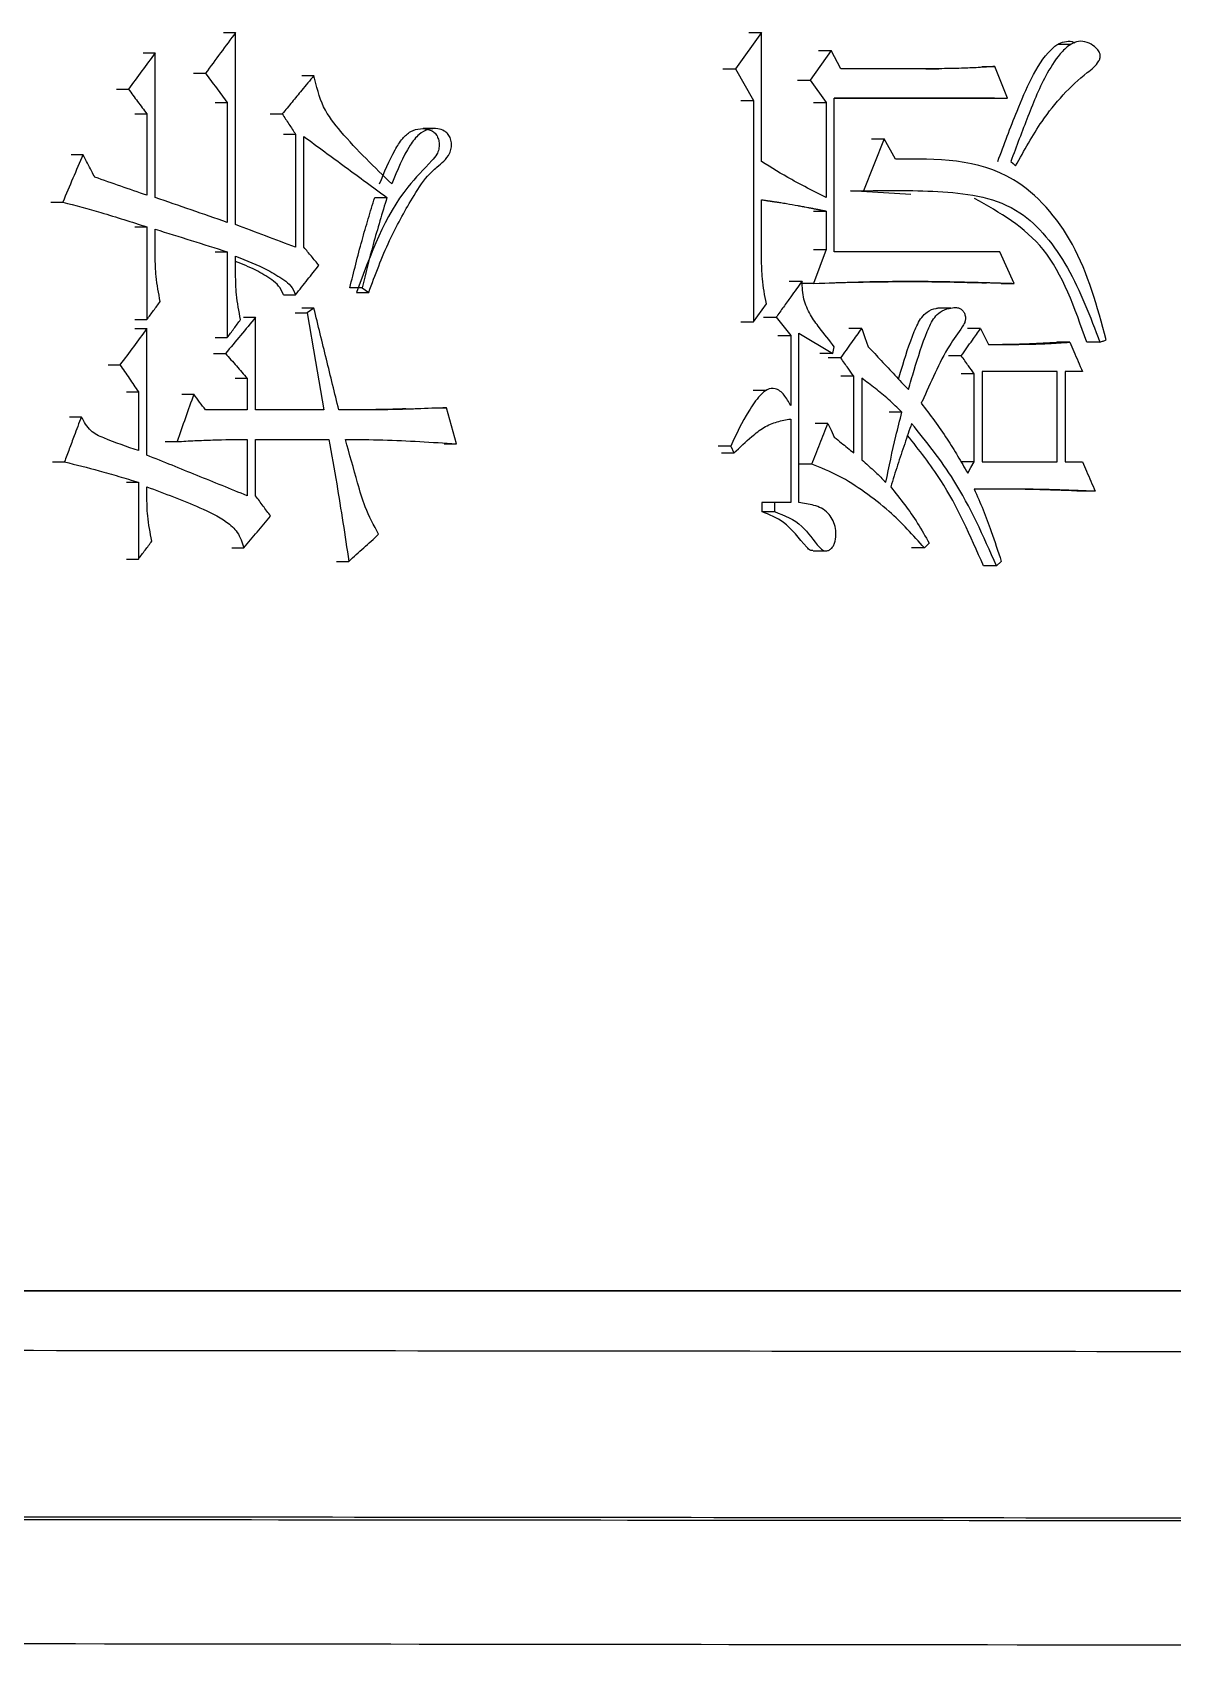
# Model space of a CAD drawing. Header units: millimetres. Extents: x 2136 to 4572, y 748 to 2471.
# Drawn here: x 3159.39 to 3164.85, y 1001.08 to 1008.87 of the extents above; entities that cross this region are included whole.
import ezdxf

# ---------------------------------------------------------------- set-up
doc = ezdxf.new("R2010")
doc.units = ezdxf.units.MM

msp = doc.modelspace()

# ---------------------------------------------------------------- linework, layer by layer
at = {"color": 7, "linetype": 'Continuous', "lineweight": 25}
for p, q in [((3160.3041, 1008.8747), (3160.3616, 1008.8747)), ((3160.3616, 1007.9552), (3160.3616, 1008.8747)), ((3162.8797, 1008.8747), (3162.7554, 1008.7016)), ((3162.819, 1008.8747), (3162.8797, 1008.8747)), ((3162.8797, 1008.2581), (3162.8797, 1008.8747)), ((3159.9199, 1008.7773), (3159.9769, 1008.7773)), ((3159.9769, 1008.085), (3159.9769, 1008.7773)), ((3163.2126, 1008.7881), (3163.1121, 1008.6475)), ((3163.1516, 1008.7881), (3163.2126, 1008.7881)), ((3163.259, 1008.7016), (3163.2126, 1008.7881)), ((3164.3613, 1008.818), (3164.2982, 1008.818)), ((3160.1603, 1008.6799), (3160.2175, 1008.6799)), ((3162.695, 1008.7016), (3162.7554, 1008.7016)), ((3162.7554, 1008.7016), (3162.8408, 1008.5501)), ((3163.7286, 1008.7016), (3163.259, 1008.7016)), ((3163.6668, 1008.7016), (3163.7286, 1008.7016)), ((3163.9346, 1008.7124), (3163.9968, 1008.7124)), ((3164.0579, 1008.561), (3163.9968, 1008.7124)), ((3159.7915, 1008.6042), (3159.8483, 1008.6042)), ((3160.6787, 1008.6692), (3160.7366, 1008.6692)), ((3163.0512, 1008.6475), (3163.1121, 1008.6475)), ((3163.1121, 1008.6475), (3163.1894, 1008.5393)), ((3160.3216, 1008.5393), (3160.3216, 1007.966)), ((3162.7803, 1008.5501), (3162.8408, 1008.5501)), ((3162.8408, 1008.5501), (3162.8408, 1007.4901)), ((3163.1284, 1008.5393), (3163.1894, 1008.5393)), ((3163.1894, 1008.5393), (3163.1894, 1008.085)), ((3163.2281, 1008.561), (3164.0579, 1008.561)), ((3163.2281, 1007.8254), (3163.2281, 1008.561)), ((3163.9954, 1008.561), (3163.2281, 1008.561)), ((3163.9957, 1008.561), (3164.0579, 1008.561)), ((3159.8798, 1008.4852), (3159.9368, 1008.4852)), ((3159.9368, 1008.4852), (3159.9368, 1008.0958)), ((3160.5275, 1008.4852), (3160.5852, 1008.4852)), ((3160.5912, 1008.3879), (3160.649, 1008.3879)), ((3160.649, 1008.3879), (3160.649, 1007.847)), ((3160.6888, 1007.847), (3160.6888, 1008.3771)), ((3161.3179, 1008.4147), (3161.259, 1008.4147)), ((3159.5744, 1008.2905), (3159.6309, 1008.2905)), ((3163.4672, 1008.3663), (3163.367, 1008.1175)), ((3163.4058, 1008.3663), (3163.4672, 1008.3663)), ((3163.5211, 1008.2689), (3163.4672, 1008.3663)), ((3159.4777, 1008.0633), (3159.5342, 1008.0633)), ((3161.0279, 1008.085), (3161.0862, 1008.085)), ((3162.8797, 1007.7929), (3162.8797, 1008.0742)), ((3163.5946, 1008.0994), (3163.3054, 1008.1175)), ((3163.3057, 1008.1175), (3163.367, 1008.1175)), ((3163.1284, 1008.0201), (3163.1894, 1008.0201)), ((3163.1894, 1008.0201), (3163.1894, 1007.8362)), ((3159.9368, 1007.9444), (3159.9368, 1007.5008)), ((3159.9769, 1007.8037), (3159.9769, 1007.9335)), ((3160.2642, 1007.8254), (3160.3216, 1007.8254)), ((3160.3216, 1007.8254), (3160.3216, 1007.4143)), ((3163.1894, 1007.8362), (3163.1276, 1007.6739)), ((3163.1284, 1007.8362), (3163.1894, 1007.8362)), ((3164.0197, 1007.8254), (3163.2281, 1007.8254)), ((3164.0885, 1007.674), (3164.0197, 1007.8254)), ((3160.3616, 1007.7172), (3160.3616, 1007.8037)), ((3163.0126, 1007.6848), (3163.0734, 1007.6848)), ((3163.1276, 1007.6739), (3163.0666, 1007.6739)), ((3164.0259, 1007.674), (3163.9571, 1007.6764)), ((3164.0262, 1007.674), (3164.0885, 1007.674)), ((3160.5908, 1007.6198), (3160.6489, 1007.6198)), ((3160.9672, 1007.6523), (3160.909, 1007.6523)), ((3160.9672, 1007.6523), (3160.999, 1007.6307)), ((3160.3999, 1007.5117), (3160.4575, 1007.5117)), ((3160.4575, 1007.0682), (3160.4575, 1007.5117)), ((3160.6469, 1007.5333), (3160.7047, 1007.5333)), ((3160.7366, 1007.5549), (3160.6787, 1007.5549)), ((3160.7366, 1007.5549), (3160.7047, 1007.5333)), ((3162.8408, 1007.4901), (3162.9029, 1007.5766)), ((3162.8888, 1007.5117), (3162.9495, 1007.5117)), ((3162.9495, 1007.5117), (3163.0192, 1007.4251)), ((3163.7851, 1007.5558), (3163.7229, 1007.5558)), ((3159.8798, 1007.4576), (3159.9368, 1007.4576)), ((3159.9368, 1006.8518), (3159.9368, 1007.4576)), ((3162.7803, 1007.4901), (3162.8408, 1007.4901)), ((3163.0579, 1007.436), (3163.2204, 1007.3386)), ((3163.3593, 1007.4576), (3163.298, 1007.4576)), ((3163.9279, 1007.4576), (3163.8659, 1007.4576)), ((3162.9584, 1007.4251), (3163.0192, 1007.4251)), ((3163.0192, 1007.4251), (3163.0192, 1007.0898)), ((3163.2204, 1007.3386), (3163.2281, 1007.3711)), ((3164.3554, 1007.3927), (3164.2928, 1007.3927)), ((3159.7514, 1007.2845), (3159.8081, 1007.2845)), ((3160.2562, 1007.3386), (3160.3136, 1007.3386)), ((3163.2204, 1007.3386), (3163.1593, 1007.3386)), ((3163.259, 1007.317), (3163.1979, 1007.317)), ((3163.836, 1007.3278), (3163.7741, 1007.3278)), ((3160.36, 1007.2196), (3160.4175, 1007.2196)), ((3160.4175, 1007.2196), (3160.4175, 1007.0682)), ((3163.3207, 1007.2304), (3163.2595, 1007.2304)), ((3163.3207, 1006.8627), (3163.3207, 1007.2304)), ((3163.3593, 1007.2196), (3163.3593, 1006.8302)), ((3163.8973, 1007.2413), (3163.8353, 1007.2413)), ((3163.8973, 1006.8194), (3163.8973, 1007.2413)), ((3164.2945, 1007.2521), (3163.9356, 1007.2521)), ((3163.9356, 1007.2521), (3163.9356, 1006.8194)), ((3164.2316, 1007.2521), (3163.9356, 1007.2521)), ((3164.2945, 1007.2521), (3164.2319, 1007.2521)), ((3164.2945, 1006.8194), (3164.2945, 1007.2521)), ((3164.4163, 1007.2521), (3164.3325, 1007.2521)), ((3164.3325, 1007.2521), (3164.3325, 1006.8194)), ((3164.4163, 1007.2521), (3164.3535, 1007.2521)), ((3159.8397, 1007.1547), (3159.8966, 1007.1547)), ((3159.8966, 1007.1547), (3159.8966, 1006.8734)), ((3160.1042, 1007.1439), (3160.1614, 1007.1439)), ((3162.9007, 1007.1611), (3162.8397, 1007.1611)), ((3160.4175, 1007.0682), (3160.2175, 1007.0682)), ((3160.7843, 1007.0682), (3160.4575, 1007.0682)), ((3161.1767, 1007.074), (3161.3122, 1007.079)), ((3161.3122, 1007.079), (3161.3712, 1007.079)), ((3163.5519, 1007.0574), (3163.4904, 1007.0574)), ((3159.5664, 1007.0358), (3159.6229, 1007.0358)), ((3163.0192, 1007.0249), (3163.0192, 1006.6247)), ((3163.1972, 1007.0033), (3163.1361, 1007.0033)), ((3160.0242, 1006.9167), (3160.0813, 1006.9167)), ((3160.4175, 1006.9275), (3160.4175, 1006.6571)), ((3160.4575, 1006.9275), (3160.8082, 1006.9275)), ((3160.4575, 1006.6571), (3160.4575, 1006.9275)), ((3160.7502, 1006.9275), (3160.8082, 1006.9275)), ((3161.3599, 1006.9059), (3161.4186, 1006.9059)), ((3162.7321, 1006.8951), (3162.6717, 1006.8951)), ((3162.7321, 1006.8951), (3162.7476, 1006.8627)), ((3159.4858, 1006.8194), (3159.5422, 1006.8194)), ((3162.6872, 1006.8627), (3162.7476, 1006.8627)), ((3163.8973, 1006.8194), (3163.8353, 1006.8194)), ((3163.9356, 1006.8194), (3164.2945, 1006.8194)), ((3164.3325, 1006.8194), (3164.4163, 1006.8194)), ((3159.8966, 1006.722), (3159.8966, 1006.3542)), ((3159.9368, 1006.6571), (3159.9368, 1006.7004)), ((3164.4771, 1006.6788), (3164.4143, 1006.6788)), ((3162.8806, 1006.6247), (3162.8806, 1006.5814)), ((3162.8806, 1006.5814), (3162.9417, 1006.5814)), ((3162.9417, 1006.6247), (3162.881, 1006.6247)), ((3162.9417, 1006.6247), (3162.9417, 1006.5814)), ((3163.0192, 1006.6247), (3162.9417, 1006.6247)), ((3163.6595, 1006.4083), (3163.6825, 1006.43)), ((3160.344, 1006.4083), (3160.4015, 1006.4083)), ((3160.8455, 1006.3434), (3160.9036, 1006.3434)), ((3163.1263, 1006.3937), (3163.1877, 1006.3937)), ((3164.0044, 1006.3218), (3164.0274, 1006.3434)), ((3164.0044, 1006.3218), (3163.942, 1006.3218))]:
    msp.add_line(p, q, dxfattribs=at)
at = {"color": 7, "linetype": 'Continuous', "lineweight": 25, "flags": 128}
for points in [[(3160.2642, 1008.5393), (3160.2927, 1008.5393), (3160.3216, 1008.5393)], [(3164.0733, 1008.258), (3164.0847, 1008.2472), (3164.0962, 1008.2364)], [(3159.8798, 1007.9444), (3159.8959, 1007.9444), (3159.9122, 1007.9444), (3159.9368, 1007.9444)], [(3160.9407, 1007.6307), (3160.955, 1007.6307), (3160.9697, 1007.6307), (3160.9843, 1007.6307), (3160.999, 1007.6307)], [(3160.7047, 1007.5333), (3160.7445, 1007.3007), (3160.7843, 1007.0682)], [(3159.8798, 1007.5008), (3159.894, 1007.5008), (3159.9085, 1007.5008), (3159.9368, 1007.5008)], [(3163.0579, 1006.6247), (3163.0579, 1007.0303), (3163.0579, 1007.436)], [(3163.3593, 1007.4576), (3163.3747, 1007.4143), (3163.3901, 1007.3711)], [(3163.9279, 1007.4576), (3163.947, 1007.4197), (3163.9662, 1007.3819)], [(3160.2642, 1007.4143), (3160.2785, 1007.4143), (3160.293, 1007.4143), (3160.3216, 1007.4143)], [(3164.4999, 1007.3927), (3164.4742, 1007.3927), (3164.4555, 1007.3927), (3164.437, 1007.3927)], [(3161.4186, 1006.9059), (3161.3949, 1006.9924), (3161.3712, 1007.079)], [(3163.1972, 1007.0033), (3163.2126, 1006.9708), (3163.2281, 1006.9384)], [(3163.8666, 1006.7653), (3163.882, 1006.7923), (3163.8973, 1006.8194)], [(3163.1198, 1006.8086), (3163.1044, 1006.8086), (3163.0889, 1006.8086), (3163.0589, 1006.8086)], [(3159.8397, 1006.722), (3159.8541, 1006.722), (3159.8688, 1006.722), (3159.8966, 1006.722)], [(3159.8397, 1006.3542), (3159.8539, 1006.3542), (3159.8683, 1006.3542), (3159.8966, 1006.3542)], [(3163.6595, 1006.4083), (3163.6369, 1006.4083), (3163.6172, 1006.4083), (3163.5978, 1006.4083)]]:
    msp.add_lwpolyline(points, dxfattribs=at)
at = {"color": 7, "linetype": 'Continuous', "lineweight": 25}
for points, knots in [([(3160.3616, 1008.8747), (3160.3376, 1008.8422), (3160.2896, 1008.7773), (3160.2415, 1008.7124), (3160.2175, 1008.6799)], [0, 0, 0, 0, 0.5, 1, 1, 1, 1]), ([(3159.9769, 1008.7773), (3159.9555, 1008.7484), (3159.9127, 1008.6908), (3159.8698, 1008.6331), (3159.8483, 1008.6042)], [0, 0, 0, 0, 0.5, 1, 1, 1, 1]), ([(3164.0108, 1008.258), (3164.0407, 1008.3387), (3164.0909, 1008.4737), (3164.1694, 1008.6577), (3164.2371, 1008.7712), (3164.3008, 1008.8228), (3164.3385, 1008.8347), (3164.3653, 1008.8336), (3164.3774, 1008.8261), (3164.3788, 1008.8252)], [0, 0, 0, 0, 0.340614, 0.570086, 0.802719, 0.875052, 0.933763, 0.992662, 1, 1, 1, 1]), ([(3164.0962, 1008.2364), (3164.1366, 1008.3097), (3164.2316, 1008.4822), (3164.375, 1008.6376), (3164.4836, 1008.7167), (3164.4996, 1008.7494), (3164.5017, 1008.7608), (3164.5004, 1008.7723), (3164.4942, 1008.7865), (3164.4775, 1008.8065), (3164.4479, 1008.8259), (3164.4082, 1008.8368), (3164.3622, 1008.8231), (3164.3044, 1008.7735), (3164.2287, 1008.6564), (3164.1538, 1008.4737), (3164.1002, 1008.3301), (3164.0733, 1008.258)], [0, 0, 0, 0, 0.163724, 0.385241, 0.440262, 0.448909, 0.455116, 0.461357, 0.469621, 0.484499, 0.514444, 0.547094, 0.577932, 0.622921, 0.7083, 0.85364, 1, 1, 1, 1]), ([(3160.2175, 1008.6799), (3160.2349, 1008.6565), (3160.2696, 1008.6096), (3160.3042, 1008.5628), (3160.3216, 1008.5393)], [0, 0, 0, 0, 0.499999, 1, 1, 1, 1]), ([(3163.9968, 1008.7124), (3163.9702, 1008.7106), (3163.9172, 1008.7068), (3163.8278, 1008.7029), (3163.7649, 1008.7021), (3163.7286, 1008.7016)], [0, 0, 0, 0, 0.29749, 0.594994, 1, 1, 1, 1]), ([(3159.8483, 1008.6042), (3159.8631, 1008.5844), (3159.8926, 1008.5447), (3159.922, 1008.5051), (3159.9368, 1008.4852)], [0, 0, 0, 0, 0.499999, 1, 1, 1, 1]), ([(3160.7366, 1008.6692), (3160.7171, 1008.6455), (3160.6822, 1008.603), (3160.6317, 1008.5417), (3160.6007, 1008.5041), (3160.5852, 1008.4852)], [0, 0, 0, 0, 0.386049, 0.693024, 1, 1, 1, 1]), ([(3161.11, 1008.1499), (3161.0269, 1008.23), (3160.9107, 1008.3419), (3160.7735, 1008.5143), (3160.749, 1008.6171), (3160.7366, 1008.6691)], [0, 0, 0, 0, 0.553442, 0.773992, 1, 1, 1, 1]), ([(3160.5852, 1008.4852), (3160.5958, 1008.469), (3160.6171, 1008.4366), (3160.6383, 1008.4041), (3160.649, 1008.3879)], [0, 0, 0, 0, 0.499999, 1, 1, 1, 1]), ([(3160.6888, 1008.3771), (3160.7551, 1008.3284), (3160.8878, 1008.231), (3161.0201, 1008.1337), (3161.0862, 1008.085)], [0, 0, 0, 0, 0.5, 1, 1, 1, 1]), ([(3161.0513, 1008.1499), (3161.0737, 1008.2058), (3161.1046, 1008.2829), (3161.1575, 1008.3658), (3161.1988, 1008.4041), (3161.2442, 1008.4173), (3161.282, 1008.4134), (3161.3081, 1008.401), (3161.3239, 1008.3851), (3161.3334, 1008.3647), (3161.3374, 1008.3409), (3161.3353, 1008.3155), (3161.3242, 1008.2867), (3161.2715, 1008.2286), (3161.0981, 1008.0567), (3161.0082, 1007.814), (3160.9404, 1007.6307)], [0, 0, 0, 0, 0.133499, 0.184051, 0.225722, 0.267722, 0.304937, 0.324851, 0.341374, 0.357927, 0.374455, 0.392764, 0.411749, 0.441496, 0.578283, 1, 1, 1, 1]), ([(3160.999, 1007.6307), (3161.0302, 1007.7147), (3161.0891, 1007.8727), (3161.19, 1008.0541), (3161.2651, 1008.1747), (3161.3208, 1008.2278), (3161.359, 1008.2585), (3161.3846, 1008.2878), (3161.3953, 1008.3202), (3161.3962, 1008.3471), (3161.39, 1008.3724), (3161.3773, 1008.3922), (3161.3568, 1008.4073), (3161.3248, 1008.4165), (3161.2823, 1008.4142), (3161.2347, 1008.3875), (3161.1701, 1008.3017), (3161.1356, 1008.2146), (3161.11, 1008.1499)], [0, 0, 0, 0, 0.197624, 0.371591, 0.471167, 0.521337, 0.556787, 0.592598, 0.61138, 0.630161, 0.649113, 0.666951, 0.682877, 0.711545, 0.752921, 0.793459, 0.846543, 1, 1, 1, 1]), ([(3159.6309, 1008.2905), (3159.6148, 1008.2527), (3159.5826, 1008.1769), (3159.5503, 1008.1012), (3159.5342, 1008.0633)], [0, 0, 0, 0, 0.499999, 1, 1, 1, 1]), ([(3159.6874, 1008.1823), (3159.678, 1008.2004), (3159.6592, 1008.2364), (3159.6404, 1008.2725), (3159.6309, 1008.2905)], [0, 0, 0, 0, 0.499998, 1, 1, 1, 1]), ([(3163.1894, 1008.085), (3163.1554, 1008.1022), (3163.1171, 1008.1216), (3163.0619, 1008.1504), (3162.9916, 1008.1874), (3162.9274, 1008.2279), (3162.8797, 1008.2581)], [0, 0, 0, 0, 0.3251759, 0.3658227, 0.5284141, 1, 1, 1, 1]), ([(3164.5302, 1007.4035), (3164.4865, 1007.5629), (3164.4014, 1007.8733), (3164.0449, 1008.2732), (3163.7184, 1008.2705), (3163.5211, 1008.2689)], [0, 0, 0, 0, 0.294377, 0.5735664, 1, 1, 1, 1]), ([(3159.9368, 1008.0958), (3159.8952, 1008.1102), (3159.8122, 1008.1391), (3159.729, 1008.1679), (3159.6874, 1008.1823)], [0, 0, 0, 0, 0.4999992, 1, 1, 1, 1]), ([(3159.5342, 1008.0633), (3159.5953, 1008.047), (3159.6934, 1008.0208), (3159.8272, 1007.9795), (3159.9002, 1007.9561), (3159.9368, 1007.9444)], [0, 0, 0, 0, 0.452168, 0.726066, 1, 1, 1, 1]), ([(3160.3216, 1007.966), (3160.2642, 1007.9858), (3160.1495, 1008.0255), (3160.0344, 1008.0652), (3159.9769, 1008.085)], [0, 0, 0, 0, 0.5000002, 1, 1, 1, 1]), ([(3160.9087, 1007.6523), (3160.9274, 1007.7284), (3160.9547, 1007.8394), (3160.9966, 1007.9827), (3161.0173, 1008.0509), (3161.0276, 1008.085)], [0, 0, 0, 0, 0.5221196, 0.7610345, 1, 1, 1, 1]), ([(3161.0862, 1008.085), (3161.0749, 1008.0478), (3161.0524, 1007.9733), (3161.0107, 1007.8298), (3160.9843, 1007.722), (3160.9672, 1007.6523)], [0, 0, 0, 0, 0.260983, 0.521979, 1, 1, 1, 1]), ([(3162.8797, 1008.0742), (3162.8819, 1008.0739), (3162.8865, 1008.0732), (3162.8922, 1008.0724), (3162.8979, 1008.0716), (3162.9024, 1008.0709), (3162.907, 1008.0702), (3162.9115, 1008.0696), (3162.9161, 1008.0689), (3162.9218, 1008.0681), (3162.9263, 1008.0674), (3162.932, 1008.0666), (3162.9377, 1008.0657), (3162.9445, 1008.0647), (3162.9514, 1008.0637), (3162.9582, 1008.0626), (3162.965, 1008.0616), (3162.9787, 1008.0595), (3163.0082, 1008.0547), (3163.0377, 1008.0495), (3163.0603, 1008.0454), (3163.0694, 1008.0437), (3163.0784, 1008.042), (3163.0897, 1008.0398), (3163.0988, 1008.0381), (3163.1078, 1008.0364), (3163.1146, 1008.035), (3163.1202, 1008.0339), (3163.1259, 1008.0328), (3163.1304, 1008.0319), (3163.1349, 1008.031), (3163.1394, 1008.0301), (3163.1439, 1008.0292), (3163.1496, 1008.0281), (3163.1541, 1008.0272), (3163.1597, 1008.0261), (3163.1642, 1008.0252), (3163.1688, 1008.0243), (3163.1733, 1008.0234), (3163.1778, 1008.0224), (3163.1836, 1008.0213), (3163.1871, 1008.0206), (3163.1894, 1008.0201)], [0, 0, 0, 0, 0.0219516, 0.0439031, 0.0548788, 0.0768302, 0.0878059, 0.0987817, 0.1207331, 0.1317088, 0.1536602, 0.164636, 0.1865874, 0.2085388, 0.2304903, 0.2524417, 0.2743931, 0.2963446, 0.3841508, 0.5597666, 0.581718, 0.6036694, 0.6475723, 0.6695238, 0.7134267, 0.7353781, 0.7573295, 0.779281, 0.7902567, 0.8122081, 0.8231838, 0.8341595, 0.856111, 0.8670867, 0.8890381, 0.9000138, 0.9219653, 0.932941, 0.9439167, 0.9658681, 0.9768438, 1, 1, 1, 1]), ([(3163.367, 1008.1175), (3163.4929, 1008.119), (3163.7444, 1008.1222), (3164.1124, 1008.0703), (3164.3623, 1007.755), (3164.4534, 1007.5151), (3164.4999, 1007.3927)], [0, 0, 0, 0, 0.273656, 0.546764, 0.768873, 1, 1, 1, 1]), ([(3164.4368, 1007.3927), (3164.3793, 1007.556), (3164.2677, 1007.8727), (3164.02, 1008.0126), (3163.8999, 1008.0804)], [0, 0, 0, 0, 0.515406, 1, 1, 1, 1]), ([(3159.9769, 1007.9335), (3160.0344, 1007.9155), (3160.1495, 1007.8795), (3160.2642, 1007.8434), (3160.3216, 1007.8254)], [0, 0, 0, 0, 0.5, 1, 1, 1, 1]), ([(3160.649, 1007.847), (3160.6011, 1007.865), (3160.5054, 1007.9011), (3160.4095, 1007.9372), (3160.3616, 1007.9552)], [0, 0, 0, 0, 0.5, 1, 1, 1, 1]), ([(3160.7605, 1007.7605), (3160.7485, 1007.7749), (3160.7246, 1007.8037), (3160.7007, 1007.8326), (3160.6888, 1007.847)], [0, 0, 0, 0, 0.500001, 1, 1, 1, 1]), ([(3160.001, 1007.5874), (3159.993, 1007.6271), (3159.9787, 1007.6983), (3159.9775, 1007.7714), (3159.9769, 1007.8037)], [0, 0, 0, 0, 0.558835, 1, 1, 1, 1]), ([(3160.3616, 1007.8037), (3160.4138, 1007.7835), (3160.4936, 1007.7527), (3160.5799, 1007.7009), (3160.6284, 1007.6641), (3160.642, 1007.6347), (3160.6489, 1007.6198)], [0, 0, 0, 0, 0.494008, 0.754052, 0.875824, 1, 1, 1, 1]), ([(3160.5908, 1007.6198), (3160.584, 1007.6347), (3160.5704, 1007.6641), (3160.5219, 1007.7008), (3160.4541, 1007.7424), (3160.3941, 1007.766), (3160.3616, 1007.7788)], [0, 0, 0, 0, 0.152424, 0.301831, 0.620832, 1, 1, 1, 1]), ([(3160.6489, 1007.6198), (3160.6585, 1007.6319), (3160.6776, 1007.656), (3160.7148, 1007.7029), (3160.7424, 1007.7377), (3160.7605, 1007.7605)], [0, 0, 0, 0, 0.257094, 0.514188, 1, 1, 1, 1]), ([(3162.9029, 1007.5766), (3162.8952, 1007.6163), (3162.8814, 1007.6875), (3162.8802, 1007.7607), (3162.8797, 1007.7929)], [0, 0, 0, 0, 0.558835, 1, 1, 1, 1]), ([(3160.3855, 1007.5009), (3160.3776, 1007.5406), (3160.3634, 1007.6118), (3160.3621, 1007.6849), (3160.3616, 1007.7172)], [0, 0, 0, 0, 0.558835, 1, 1, 1, 1]), ([(3163.0734, 1007.6848), (3163.0556, 1007.6598), (3163.026, 1007.6185), (3162.9847, 1007.5608), (3162.9612, 1007.5281), (3162.9495, 1007.5117)], [0, 0, 0, 0, 0.432628, 0.7163138, 1, 1, 1, 1]), ([(3163.2281, 1007.3711), (3163.2042, 1007.401), (3163.1646, 1007.4503), (3163.1117, 1007.5223), (3163.0777, 1007.5981), (3163.0749, 1007.6556), (3163.0734, 1007.6848)], [0, 0, 0, 0, 0.334385, 0.552202, 0.773272, 1, 1, 1, 1]), ([(3163.1276, 1007.6739), (3163.1999, 1007.6765), (3163.3446, 1007.6817), (3163.5069, 1007.6845), (3163.5991, 1007.6844), (3163.6216, 1007.6843), (3163.6284, 1007.6843), (3163.6351, 1007.6842), (3163.6419, 1007.6842), (3163.6486, 1007.6841), (3163.6576, 1007.6841), (3163.6666, 1007.684), (3163.6756, 1007.6839), (3163.6823, 1007.6838), (3163.6891, 1007.6838), (3163.6958, 1007.6837), (3163.7026, 1007.6836), (3163.7093, 1007.6835), (3163.7183, 1007.6834), (3163.7273, 1007.6832), (3163.7362, 1007.6831), (3163.743, 1007.683), (3163.7497, 1007.6829), (3163.7565, 1007.6828), (3163.7632, 1007.6826), (3163.7699, 1007.6825), (3163.7767, 1007.6824), (3163.7834, 1007.6822), (3163.7924, 1007.6821), (3163.8013, 1007.6819), (3163.8103, 1007.6817), (3163.817, 1007.6815), (3163.8238, 1007.6814), (3163.8305, 1007.6812), (3163.8372, 1007.6811), (3163.844, 1007.6809), (3163.8529, 1007.6807), (3163.8619, 1007.6805), (3163.8709, 1007.6803), (3163.8776, 1007.6801), (3163.8843, 1007.6799), (3163.891, 1007.6798), (3163.8977, 1007.6796), (3163.9045, 1007.6794), (3163.9112, 1007.6792), (3163.9179, 1007.679), (3163.9269, 1007.6788), (3163.9358, 1007.6785), (3163.9448, 1007.6783), (3163.9515, 1007.6781), (3163.9582, 1007.6779), (3163.9649, 1007.6777), (3163.9716, 1007.6775), (3163.9784, 1007.6773), (3163.9873, 1007.677), (3163.9963, 1007.6768), (3164.0052, 1007.6765), (3164.0119, 1007.6763), (3164.0186, 1007.6761), (3164.0253, 1007.6759), (3164.032, 1007.6757), (3164.0388, 1007.6755), (3164.0455, 1007.6753), (3164.0544, 1007.675), (3164.0633, 1007.6747), (3164.0723, 1007.6745), (3164.0799, 1007.6742), (3164.0853, 1007.6741), (3164.0885, 1007.674)], [0, 0, 0, 0, 0.2246902, 0.4493888, 0.5055613, 0.5125828, 0.5196044, 0.5266259, 0.5336475, 0.540669, 0.5476905, 0.5617336, 0.5687552, 0.5757767, 0.5827982, 0.5898198, 0.5968413, 0.6038628, 0.6108844, 0.6249275, 0.631949, 0.6389705, 0.6459921, 0.6530136, 0.6600352, 0.6670567, 0.6740782, 0.6810998, 0.6881213, 0.7021644, 0.7091859, 0.7162075, 0.723229, 0.7302506, 0.7372721, 0.7442936, 0.7513152, 0.7653583, 0.7723798, 0.7794013, 0.7864229, 0.7934444, 0.800466, 0.8074875, 0.814509, 0.8215306, 0.8285521, 0.8425952, 0.8496167, 0.8566383, 0.8636598, 0.8706814, 0.8777029, 0.8847244, 0.891746, 0.9057891, 0.9128106, 0.9198321, 0.9268537, 0.9338752, 0.9408967, 0.9479183, 0.9549398, 0.9619614, 0.9760044, 0.983026, 0.9900475, 1, 1, 1, 1]), ([(3163.2039, 1007.6766), (3163.2126, 1007.6769), (3163.2908, 1007.6794), (3163.5439, 1007.6842), (3163.7633, 1007.6814), (3163.887, 1007.6785), (3163.9326, 1007.6773), (3163.9511, 1007.6768), (3163.9567, 1007.6766), (3163.957, 1007.6766), (3163.9572, 1007.6766)], [0, 0, 0, 0, 0.05514, 0.498585, 0.766188, 0.892547, 0.95596, 0.964089, 0.972518, 1, 1, 1, 1]), ([(3159.9368, 1007.5008), (3159.9475, 1007.5153), (3159.9689, 1007.5441), (3159.9903, 1007.573), (3160.001, 1007.5874)], [0, 0, 0, 0, 0.5, 1, 1, 1, 1]), ([(3160.4575, 1007.5117), (3160.4335, 1007.4828), (3160.3856, 1007.4251), (3160.3376, 1007.3674), (3160.3136, 1007.3386)], [0, 0, 0, 0, 0.5, 1, 1, 1, 1]), ([(3160.8559, 1007.0682), (3160.8361, 1007.1493), (3160.7963, 1007.3116), (3160.7565, 1007.4738), (3160.7366, 1007.5549)], [0, 0, 0, 0, 0.5, 1, 1, 1, 1]), ([(3163.5355, 1007.2159), (3163.5398, 1007.2304), (3163.5623, 1007.3077), (3163.5946, 1007.4089), (3163.6373, 1007.5042), (3163.6752, 1007.5423), (3163.7031, 1007.5528), (3163.7205, 1007.555), (3163.7226, 1007.5553)], [0, 0, 0, 0, 0.106522, 0.565835, 0.752734, 0.847216, 0.981134, 1, 1, 1, 1]), ([(3163.5827, 1007.1655), (3163.5918, 1007.1969), (3163.6192, 1007.291), (3163.6566, 1007.4091), (3163.6994, 1007.504), (3163.7374, 1007.5427), (3163.7731, 1007.5539), (3163.8041, 1007.5596), (3163.8251, 1007.5569), (3163.8395, 1007.5484), (3163.8495, 1007.5353), (3163.8554, 1007.5192), (3163.8564, 1007.5022), (3163.8519, 1007.4834), (3163.8248, 1007.4418), (3163.743, 1007.3301), (3163.6894, 1007.1961), (3163.6454, 1007.1035), (3163.6441, 1007.1007)], [0, 0, 0, 0, 0.09118, 0.273688, 0.348082, 0.385671, 0.439079, 0.473308, 0.494951, 0.511315, 0.527714, 0.54364, 0.558961, 0.57304, 0.596062, 0.704689, 0.991099, 1, 1, 1, 1]), ([(3159.9368, 1007.4576), (3159.9153, 1007.4287), (3159.8725, 1007.371), (3159.8296, 1007.3133), (3159.8081, 1007.2845)], [0, 0, 0, 0, 0.5, 1, 1, 1, 1]), ([(3160.3216, 1007.4143), (3160.3322, 1007.4287), (3160.3536, 1007.4576), (3160.3749, 1007.4864), (3160.3855, 1007.5009)], [0, 0, 0, 0, 0.5, 1, 1, 1, 1]), ([(3163.259, 1007.317), (3163.2679, 1007.3295), (3163.2857, 1007.3544), (3163.3191, 1007.4013), (3163.3437, 1007.4357), (3163.3593, 1007.4576)], [0, 0, 0, 0, 0.266242, 0.532485, 1, 1, 1, 1]), ([(3163.836, 1007.3278), (3163.8448, 1007.3403), (3163.8625, 1007.3652), (3163.8932, 1007.4085), (3163.915, 1007.4393), (3163.9279, 1007.4576)], [0, 0, 0, 0, 0.2884292, 0.5768584, 1, 1, 1, 1]), ([(3163.3901, 1007.3711), (3163.411, 1007.3488), (3163.4536, 1007.3034), (3163.5177, 1007.2349), (3163.561, 1007.1886), (3163.5827, 1007.1655)], [0, 0, 0, 0, 0.32488, 0.66244, 1, 1, 1, 1]), ([(3163.966, 1007.3822), (3163.9886, 1007.3822), (3164.0544, 1007.3822), (3164.1632, 1007.3855), (3164.2494, 1007.3903), (3164.2925, 1007.3927)], [0, 0, 0, 0, 0.2062791, 0.6030627, 1, 1, 1, 1]), ([(3163.9662, 1007.3819), (3164.0095, 1007.3818), (3164.0554, 1007.3817), (3164.104, 1007.3822), (3164.1121, 1007.3823), (3164.1202, 1007.3824), (3164.1283, 1007.3825), (3164.1351, 1007.3826), (3164.1418, 1007.3827), (3164.1472, 1007.3828), (3164.154, 1007.3829), (3164.1607, 1007.3831), (3164.1715, 1007.3833), (3164.1823, 1007.3836), (3164.1931, 1007.3839), (3164.2012, 1007.3841), (3164.2093, 1007.3844), (3164.2201, 1007.3848), (3164.2295, 1007.3852), (3164.2389, 1007.3856), (3164.2443, 1007.3858), (3164.2511, 1007.3861), (3164.2578, 1007.3865), (3164.2686, 1007.387), (3164.2793, 1007.3876), (3164.2928, 1007.3884), (3164.3036, 1007.3891), (3164.317, 1007.39), (3164.3278, 1007.3908), (3164.3414, 1007.3917), (3164.3498, 1007.3923), (3164.3554, 1007.3927)], [0, 0, 0, 0, 0.332695, 0.353489, 0.374282, 0.395075, 0.415869, 0.436662, 0.447059, 0.467852, 0.478249, 0.499042, 0.519836, 0.561422, 0.582216, 0.603009, 0.623803, 0.644596, 0.686183, 0.69658, 0.717373, 0.72777, 0.748563, 0.769356, 0.810943, 0.831737, 0.873323, 0.894117, 0.935704, 0.956497, 1, 1, 1, 1]), ([(3164.3554, 1007.3927), (3164.3618, 1007.378), (3164.3751, 1007.3472), (3164.3954, 1007.3003), (3164.4093, 1007.2682), (3164.4163, 1007.2521)], [0, 0, 0, 0, 0.313727, 0.656864, 1, 1, 1, 1]), ([(3164.4999, 1007.3927), (3164.5049, 1007.3945), (3164.5151, 1007.3981), (3164.5252, 1007.4017), (3164.5302, 1007.4035)], [0, 0, 0, 0, 0.499988, 1, 1, 1, 1]), ([(3159.8081, 1007.2845), (3159.8229, 1007.2629), (3159.8524, 1007.2196), (3159.8818, 1007.1763), (3159.8966, 1007.1547)], [0, 0, 0, 0, 0.499998, 1, 1, 1, 1]), ([(3160.3136, 1007.3386), (3160.3309, 1007.3188), (3160.3656, 1007.2791), (3160.4002, 1007.2394), (3160.4175, 1007.2196)], [0, 0, 0, 0, 0.499998, 1, 1, 1, 1]), ([(3163.3207, 1007.2304), (3163.3118, 1007.2429), (3163.2971, 1007.2636), (3163.2765, 1007.2924), (3163.2648, 1007.3088), (3163.259, 1007.317)], [0, 0, 0, 0, 0.432649, 0.716324, 1, 1, 1, 1]), ([(3163.8973, 1007.2413), (3163.8884, 1007.2537), (3163.8738, 1007.2744), (3163.8534, 1007.3033), (3163.8418, 1007.3196), (3163.836, 1007.3278)], [0, 0, 0, 0, 0.432649, 0.716324, 1, 1, 1, 1]), ([(3163.5519, 1007.0574), (3163.5305, 1007.0782), (3163.4892, 1007.1184), (3163.4248, 1007.1724), (3163.3811, 1007.2039), (3163.3593, 1007.2196)], [0, 0, 0, 0, 0.349925, 0.674457, 1, 1, 1, 1]), ([(3160.1614, 1007.1439), (3160.1481, 1007.106), (3160.1214, 1007.0303), (3160.0946, 1006.9546), (3160.0813, 1006.9167)], [0, 0, 0, 0, 0.499999, 1, 1, 1, 1]), ([(3160.2175, 1007.0682), (3160.2082, 1007.0808), (3160.1895, 1007.106), (3160.1708, 1007.1313), (3160.1614, 1007.1439)], [0, 0, 0, 0, 0.500001, 1, 1, 1, 1]), ([(3163.0192, 1007.0898), (3163.0095, 1007.1072), (3162.9903, 1007.1412), (3162.9497, 1007.1757), (3162.9049, 1007.1686), (3162.8615, 1007.1281), (3162.7998, 1007.0393), (3162.759, 1006.9524), (3162.7321, 1006.8951)], [0, 0, 0, 0, 0.121652, 0.238643, 0.329835, 0.425879, 0.621221, 1, 1, 1, 1]), ([(3161.3712, 1007.079), (3161.2776, 1007.075), (3161.1816, 1007.0709), (3161.0828, 1007.0694), (3161.0755, 1007.0693), (3161.0682, 1007.0692), (3161.0609, 1007.0691), (3161.0535, 1007.069), (3161.0462, 1007.069), (3161.0389, 1007.0689), (3161.0316, 1007.0688), (3161.0219, 1007.0687), (3161.0121, 1007.0687), (3161.0024, 1007.0686), (3160.995, 1007.0685), (3160.9877, 1007.0685), (3160.9804, 1007.0685), (3160.9731, 1007.0684), (3160.9658, 1007.0684), (3160.9585, 1007.0684), (3160.9487, 1007.0683), (3160.9389, 1007.0683), (3160.9292, 1007.0683), (3160.9219, 1007.0683), (3160.9145, 1007.0682), (3160.9072, 1007.0682), (3160.8999, 1007.0682), (3160.8926, 1007.0682), (3160.8853, 1007.0682), (3160.8779, 1007.0682), (3160.8682, 1007.0682), (3160.8608, 1007.0682), (3160.8559, 1007.0682)], [0, 0, 0, 0, 0.54643, 0.560604, 0.574777, 0.588951, 0.603124, 0.617298, 0.631471, 0.645645, 0.659818, 0.673992, 0.702338, 0.716512, 0.730685, 0.744859, 0.759032, 0.773206, 0.787379, 0.801553, 0.815726, 0.844073, 0.858247, 0.87242, 0.886594, 0.900767, 0.914941, 0.929114, 0.943288, 0.957461, 0.971635, 1, 1, 1, 1]), ([(3161.177, 1007.0734), (3161.1756, 1007.0733), (3161.17, 1007.0732), (3161.1154, 1007.0714), (3161.0285, 1007.0695), (3160.9368, 1007.0687), (3160.8836, 1007.0684), (3160.8613, 1007.0683), (3160.8559, 1007.0683)], [0, 0, 0, 0, 0.035118, 0.139502, 0.536343, 0.82284, 0.957086, 1, 1, 1, 1]), ([(3163.4749, 1006.722), (3163.4901, 1006.7961), (3163.5133, 1006.9088), (3163.542, 1007.0194), (3163.5519, 1007.0574)], [0, 0, 0, 0, 0.65698, 1, 1, 1, 1]), ([(3163.6441, 1007.1007), (3163.6866, 1007.0444), (3163.7478, 1006.9635), (3163.8189, 1006.8482), (3163.8507, 1006.7929), (3163.8666, 1006.7653)], [0, 0, 0, 0, 0.5323403, 0.7660465, 1, 1, 1, 1]), ([(3159.6229, 1007.0357), (3159.6115, 1007.0051), (3159.5923, 1006.9537), (3159.5654, 1006.8815), (3159.55, 1006.8401), (3159.5422, 1006.8194)], [0, 0, 0, 0, 0.425233, 0.712616, 1, 1, 1, 1]), ([(3159.8966, 1006.8734), (3159.8414, 1006.8922), (3159.7645, 1006.9184), (3159.6631, 1006.9633), (3159.6365, 1007.0114), (3159.623, 1007.0357)], [0, 0, 0, 0, 0.554938, 0.7747379, 1, 1, 1, 1]), ([(3162.7476, 1006.8627), (3162.7758, 1006.8892), (3162.822, 1006.9326), (3162.8895, 1006.9872), (3162.9535, 1007.014), (3162.9974, 1007.0213), (3163.0192, 1007.0249)], [0, 0, 0, 0, 0.34464, 0.565757, 0.783533, 1, 1, 1, 1]), ([(3163.1198, 1006.8086), (3163.1327, 1006.841), (3163.1585, 1006.9059), (3163.1843, 1006.9708), (3163.1972, 1007.0033)], [0, 0, 0, 0, 0.5, 1, 1, 1, 1]), ([(3163.598, 1007.0033), (3163.5869, 1006.9712), (3163.564, 1006.905), (3163.5305, 1006.8041), (3163.5088, 1006.735), (3163.498, 1006.7004)], [0, 0, 0, 0, 0.320379, 0.660141, 1, 1, 1, 1]), ([(3164.0044, 1006.3218), (3163.9417, 1006.4635), (3163.8307, 1006.7147), (3163.6686, 1006.9157), (3163.598, 1007.0033)], [0, 0, 0, 0, 0.56421, 1, 1, 1, 1]), ([(3160.0813, 1006.9167), (3160.1098, 1006.9183), (3160.167, 1006.9215), (3160.2792, 1006.9259), (3160.3626, 1006.9269), (3160.4175, 1006.9275)], [0, 0, 0, 0, 0.2547769, 0.5095601, 1, 1, 1, 1]), ([(3160.8082, 1006.9275), (3160.8209, 1006.8564), (3160.8445, 1006.7239), (3160.8758, 1006.529), (3160.8944, 1006.4053), (3160.9036, 1006.3434)], [0, 0, 0, 0, 0.366425, 0.683185, 1, 1, 1, 1]), ([(3160.8877, 1006.9275), (3160.9476, 1006.9271), (3161.0663, 1006.9261), (3161.2433, 1006.9177), (3161.3602, 1006.9099), (3161.4186, 1006.9059)], [0, 0, 0, 0, 0.337206, 0.668546, 1, 1, 1, 1]), ([(3161.0464, 1006.473), (3161.0235, 1006.5158), (3160.9822, 1006.593), (3160.9367, 1006.7496), (3160.9069, 1006.858), (3160.8877, 1006.9275)], [0, 0, 0, 0, 0.308167, 0.555958, 1, 1, 1, 1]), ([(3163.2281, 1006.9384), (3163.2392, 1006.9293), (3163.2603, 1006.9121), (3163.2912, 1006.8868), (3163.3109, 1006.8707), (3163.3207, 1006.8627)], [0, 0, 0, 0, 0.361282, 0.680641, 1, 1, 1, 1]), ([(3163.942, 1006.3218), (3163.8799, 1006.464), (3163.78, 1006.6932), (3163.6338, 1006.8767), (3163.5784, 1006.9462)], [0, 0, 0, 0, 0.62094, 1, 1, 1, 1]), ([(3159.5422, 1006.8194), (3159.5976, 1006.8059), (3159.6847, 1006.7847), (3159.8024, 1006.7506), (3159.8652, 1006.7315), (3159.8966, 1006.722)], [0, 0, 0, 0, 0.465077, 0.732516, 1, 1, 1, 1]), ([(3160.4175, 1006.6571), (3160.3376, 1006.6896), (3160.1776, 1006.7545), (3160.0171, 1006.8194), (3159.9368, 1006.8518)], [0, 0, 0, 0, 0.5, 1, 1, 1, 1]), ([(3163.3593, 1006.8302), (3163.3703, 1006.8204), (3163.3923, 1006.8007), (3163.4311, 1006.7651), (3163.4583, 1006.7383), (3163.4749, 1006.722)], [0, 0, 0, 0, 0.2809208, 0.5618542, 1, 1, 1, 1]), ([(3164.4163, 1006.8194), (3164.4226, 1006.8047), (3164.4359, 1006.7739), (3164.4562, 1006.727), (3164.4701, 1006.6949), (3164.4771, 1006.6788)], [0, 0, 0, 0, 0.313727, 0.656864, 1, 1, 1, 1]), ([(3163.6595, 1006.4083), (3163.6049, 1006.4688), (3163.5155, 1006.5681), (3163.3742, 1006.6761), (3163.2512, 1006.7564), (3163.1635, 1006.7912), (3163.1198, 1006.8086)], [0, 0, 0, 0, 0.34436, 0.564684, 0.783385, 1, 1, 1, 1]), ([(3159.9368, 1006.7004), (3160.0219, 1006.6684), (3160.1516, 1006.6197), (3160.2982, 1006.5516), (3160.3753, 1006.4858), (3160.3927, 1006.4344), (3160.4015, 1006.4083)], [0, 0, 0, 0, 0.4936188, 0.7520723, 0.8741797, 1, 1, 1, 1]), ([(3159.9609, 1006.4408), (3159.9529, 1006.4805), (3159.9386, 1006.5517), (3159.9373, 1006.6248), (3159.9368, 1006.6571)], [0, 0, 0, 0, 0.5588349, 1, 1, 1, 1]), ([(3160.5293, 1006.5597), (3160.5174, 1006.576), (3160.4934, 1006.6084), (3160.4694, 1006.6409), (3160.4575, 1006.6571)], [0, 0, 0, 0, 0.500002, 1, 1, 1, 1]), ([(3163.498, 1006.7004), (3163.5205, 1006.6718), (3163.5649, 1006.6153), (3163.6284, 1006.5268), (3163.6645, 1006.4623), (3163.6825, 1006.43)], [0, 0, 0, 0, 0.338451, 0.66812, 1, 1, 1, 1]), ([(3164.4771, 1006.6788), (3164.4687, 1006.6791), (3164.4519, 1006.6798), (3164.4309, 1006.6806), (3164.4141, 1006.6813), (3164.4015, 1006.6818), (3164.391, 1006.6822), (3164.3805, 1006.6826), (3164.3658, 1006.6831), (3164.3448, 1006.6839), (3164.3238, 1006.6846), (3164.3028, 1006.6853), (3164.286, 1006.6859), (3164.265, 1006.6865), (3164.2481, 1006.6869), (3164.2271, 1006.6874), (3164.2102, 1006.6878), (3164.1934, 1006.6881), (3164.1766, 1006.6884), (3164.1597, 1006.6887), (3164.1386, 1006.6889), (3164.1239, 1006.6891), (3164.1091, 1006.6892), (3164.1007, 1006.6893), (3164.0901, 1006.6894), (3164.0817, 1006.6894), (3164.0733, 1006.6895), (3164.0648, 1006.6895), (3164.0564, 1006.6895), (3164.0458, 1006.6896), (3164.0374, 1006.6896), (3164.0268, 1006.6896), (3164.0184, 1006.6897), (3164.0078, 1006.6897), (3163.9994, 1006.6897), (3163.991, 1006.6897), (3163.9825, 1006.6897), (3163.9741, 1006.6897), (3163.9635, 1006.6897), (3163.955, 1006.6897), (3163.9445, 1006.6897), (3163.9371, 1006.6896), (3163.9307, 1006.6896), (3163.9265, 1006.6896), (3163.9223, 1006.6896), (3163.917, 1006.6896), (3163.9128, 1006.6896), (3163.9077, 1006.6896), (3163.9029, 1006.6896), (3163.8992, 1006.6896), (3163.8973, 1006.6896)], [0, 0, 0, 0, 0.043584, 0.087168, 0.10896, 0.130753, 0.152545, 0.163441, 0.185233, 0.228817, 0.272401, 0.294193, 0.337777, 0.35957, 0.403154, 0.424946, 0.46853, 0.490322, 0.512114, 0.555698, 0.577491, 0.621075, 0.631971, 0.653763, 0.664659, 0.686451, 0.697347, 0.708243, 0.730035, 0.740931, 0.762723, 0.773619, 0.795412, 0.806308, 0.8281, 0.838996, 0.849892, 0.871684, 0.88258, 0.904372, 0.915268, 0.93706, 0.942508, 0.947956, 0.958852, 0.9643, 0.975196, 0.980644, 0.990322, 1, 1, 1, 1]), ([(3163.8973, 1006.6896), (3163.9121, 1006.6566), (3163.9417, 1006.5907), (3163.9843, 1006.4745), (3164.0116, 1006.3915), (3164.0274, 1006.3434)], [0, 0, 0, 0, 0.2966073, 0.5932554, 1, 1, 1, 1]), ([(3164.414, 1006.6788), (3164.3469, 1006.6816), (3164.2171, 1006.6871), (3164.0448, 1006.6897), (3163.9395, 1006.6896), (3163.8973, 1006.6895)], [0, 0, 0, 0, 0.391116, 0.75565, 1, 1, 1, 1]), ([(3163.1254, 1006.3955), (3163.1218, 1006.3954), (3163.1107, 1006.3949), (3163.0629, 1006.4469), (3163.001, 1006.5346), (3162.9171, 1006.5672), (3162.8806, 1006.5814)], [0, 0, 0, 0, 0.036121, 0.112712, 0.61418, 1, 1, 1, 1]), ([(3162.9417, 1006.5814), (3162.9888, 1006.5636), (3163.0739, 1006.5315), (3163.1319, 1006.4351), (3163.175, 1006.3936), (3163.1954, 1006.3928), (3163.211, 1006.4011), (3163.2225, 1006.4137), (3163.2329, 1006.4369), (3163.2374, 1006.4706), (3163.2329, 1006.5106), (3163.2193, 1006.5464), (3163.1889, 1006.5896), (3163.1304, 1006.615), (3163.0821, 1006.6214), (3163.0579, 1006.6247)], [0, 0, 0, 0, 0.230957, 0.41792, 0.453924, 0.487897, 0.511171, 0.535166, 0.56028, 0.61217, 0.662892, 0.713404, 0.762519, 0.88154, 1, 1, 1, 1]), ([(3160.4015, 1006.4083), (3160.4228, 1006.4335), (3160.4655, 1006.484), (3160.508, 1006.5345), (3160.5293, 1006.5597)], [0, 0, 0, 0, 0.5, 1, 1, 1, 1]), ([(3159.8966, 1006.3542), (3159.9073, 1006.3686), (3159.9287, 1006.3975), (3159.9502, 1006.4263), (3159.9609, 1006.4408)], [0, 0, 0, 0, 0.5, 1, 1, 1, 1]), ([(3160.9036, 1006.3434), (3160.9274, 1006.365), (3160.975, 1006.4082), (3161.0226, 1006.4514), (3161.0464, 1006.473)], [0, 0, 0, 0, 0.5, 1, 1, 1, 1]), ([(3168.889, 1002.8513), (3168.1518, 1002.8513), (3166.4978, 1002.8513), (3162.6481, 1002.8513), (3158.4084, 1002.8512), (3152.8077, 1002.8512), (3146.9558, 1002.8511), (3140.8244, 1002.8511), (3134.4291, 1002.851), (3130.4353, 1002.8509), (3127.731, 1002.8509)], [0, 0, 0, 0, 0.0675233, 0.1515081, 0.3196482, 0.4036328, 0.5717715, 0.7399066, 0.8238912, 1, 1, 1, 1]), ([(3127.8392, 1002.8509), (3128.4855, 1002.8509), (3131.7209, 1002.851), (3137.4728, 1002.8511), (3143.6724, 1002.8511), (3149.6819, 1002.8512), (3154.3213, 1002.8512), (3159.8585, 1002.8513), (3164.0669, 1002.8513), (3169.0014, 1002.8513), (3173.5991, 1002.8514), (3177.6942, 1002.8514), (3181.3758, 1002.8514), (3183.9843, 1002.8515), (3186.7943, 1002.8516), (3188.6647, 1002.8516), (3190.6929, 1002.8517), (3191.4492, 1002.8518), (3191.9779, 1002.8519)], [0, 0, 0, 0, 0.020124, 0.100733, 0.181328, 0.221587, 0.302184, 0.342442, 0.423039, 0.463298, 0.543894, 0.624491, 0.664749, 0.745346, 0.785604, 0.8662, 0.906458, 1, 1, 1, 1]), ([(3120.7002, 1002.5829), (3121.9725, 1002.5829), (3124.2989, 1002.5828), (3127.6624, 1002.5824), (3130.7955, 1002.5818), (3133.9116, 1002.5811), (3137.0054, 1002.5802), (3140.0709, 1002.5791), (3143.1024, 1002.5778), (3147.3563, 1002.5756), (3152.8968, 1002.5723), (3159.6407, 1002.5671), (3166.3683, 1002.5604), (3172.0892, 1002.5531), (3176.8098, 1002.5455), (3180.6125, 1002.538), (3184.0466, 1002.5298), (3187.005, 1002.5208), (3189.4585, 1002.511), (3190.504, 1002.5042), (3191.0358, 1002.5007)], [0, 0, 0, 0, 0.037781, 0.069081, 0.100468, 0.131943, 0.163506, 0.195157, 0.226895, 0.258722, 0.330934, 0.408983, 0.49287, 0.582593, 0.645672, 0.711347, 0.779618, 0.850484, 0.923944, 1, 1, 1, 1]), ([(3191.7919, 1001.7016), (3191.2922, 1001.7049), (3190.3063, 1001.7114), (3188.0258, 1001.7206), (3185.265, 1001.7293), (3182.0366, 1001.7373), (3178.426, 1001.7447), (3173.8799, 1001.7524), (3168.2768, 1001.76), (3161.5581, 1001.7673), (3154.6555, 1001.773), (3147.726, 1001.7775), (3140.902, 1001.7808), (3134.2919, 1001.783), (3127.982, 1001.7843), (3123.4777, 1001.7847), (3121.095, 1001.7848), (3120.7002, 1001.7848)], [0, 0, 0, 0, 0.07139, 0.140843, 0.208359, 0.273937, 0.337578, 0.399281, 0.488173, 0.572709, 0.652888, 0.72871, 0.800173, 0.867277, 0.930021, 0.988406, 1, 1, 1, 1]), ([(3192.3287, 1001.6876), (3191.6038, 1001.6922), (3190.1541, 1001.7013), (3186.3638, 1001.7142), (3181.4657, 1001.7263), (3175.425, 1001.7372), (3168.377, 1001.747), (3160.4342, 1001.7553), (3151.7344, 1001.762), (3142.4276, 1001.767), (3133.9857, 1001.7698), (3126.7056, 1001.7712), (3122.702, 1001.7714), (3120.7002, 1001.7715)], [0, 0, 0, 0, 0.0981345, 0.196269, 0.2944034, 0.3925379, 0.4906723, 0.5888066, 0.686941, 0.7850753, 0.8832097, 0.9416048, 1, 1, 1, 1]), ([(3102.3131, 1001.1799), (3105.3378, 1001.1808), (3111.3743, 1001.1825), (3120.5273, 1001.1828), (3129.5693, 1001.1815), (3138.3967, 1001.1784), (3146.8889, 1001.1738), (3153.7333, 1001.1686), (3159.1904, 1001.1635), (3163.5432, 1001.1589), (3168.0011, 1001.1533), (3172.4797, 1001.1468), (3176.6135, 1001.1395), (3180.3539, 1001.1318), (3183.6722, 1001.1236), (3186.7075, 1001.1146), (3189.3597, 1001.1047), (3191.5946, 1001.094), (3192.5725, 1001.0865), (3193.0717, 1001.0826)], [0, 0, 0, 0, 0.074691, 0.149062, 0.223115, 0.296848, 0.370262, 0.443356, 0.483243, 0.526636, 0.573536, 0.623941, 0.677851, 0.725458, 0.775499, 0.827974, 0.882883, 0.940225, 1, 1, 1, 1])]:
    msp.add_open_spline(points, degree=3, knots=knots, dxfattribs=at)

doc.saveas('drawing.dxf')
